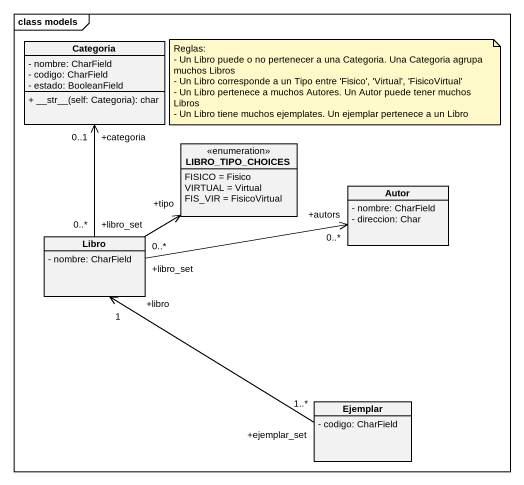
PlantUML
@startuml
mainframe class models
hide circle
hide empty members
skinparam classAttributeIconSize 0
class Categoria {
  - nombre: CharField
  - codigo: CharField
  - estado: BooleanField
  + ~__str~__(self: Categoria): char
}
enum LIBRO_TIPO_CHOICES {
  FISICO = Fisico
  VIRTUAL = Virtual
  FIS_VIR = FisicoVirtual
}
class Autor {
  - nombre: CharField
  - direccion: Char
}
class Libro {
  - nombre: CharField
}
class Ejemplar {
  - codigo: CharField
}
Libro "+libro_set\n0..*" -up-> "+categoria\n0..1" Categoria
Libro -right-> "+tipo" LIBRO_TIPO_CHOICES
Libro "+libro_set\n0..*" -right-> "+autors\n0..*" Autor
Ejemplar "+ejemplar_set\n1..*" -up-> "+libro\n1" Libro
note as N1
  Reglas:
  - Un Libro puede o no pertenecer a una Categoria. Una Categoria agrupa muchos Libros
  - Un Libro corresponde a un Tipo entre 'Fisico', 'Virtual', 'FisicoVirtual'
  - Un Libro pertenece a muchos Autores. Un Autor puede tener muchos Libros
  - Un Libro tiene muchos ejemplates. Un ejemplar pertenece a un Libro
end note
@enduml
